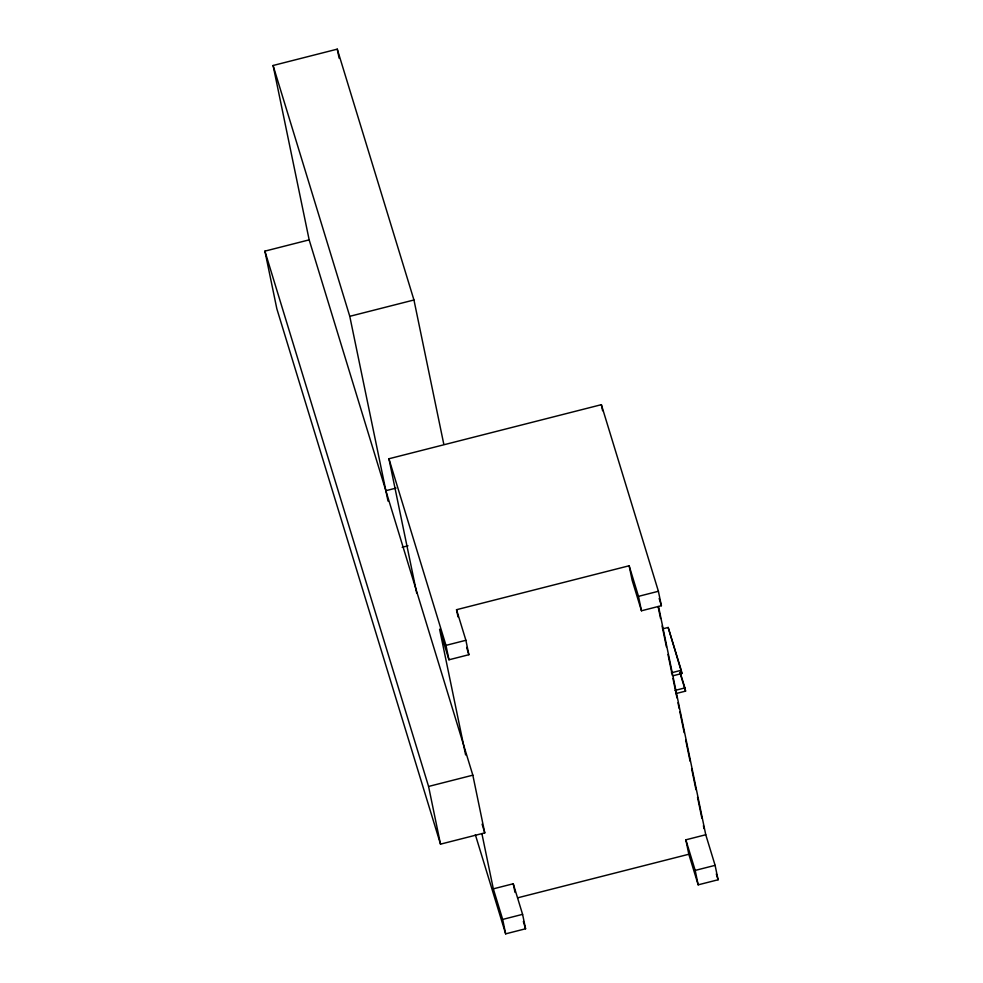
<?xml version="1.0" encoding="UTF-8"?>
<svg xmlns="http://www.w3.org/2000/svg" width="983" height="983" viewBox="0 0 983 983"><rect width="100%" height="100%" fill="white"/><g stroke="black" fill="none" stroke-linecap="round" stroke-linejoin="round"><path stroke-width="1.47" d="M309.166 239.864L264.906 251.132L276.85 308.822L440.507 844.151L484.766 832.884L472.835 775.182L309.166 239.864L273.09 65.492L337.267 49.15L413.954 299.987L443.812 444.291M273.09 65.492L349.776 316.317L413.954 299.987M416.694 593.019L388.924 458.766L601.363 404.677L658.401 591.274L661.387 605.7L641.469 610.775L632.118 580.179L629.145 565.766L456.53 609.706L458.029 616.919M385.852 490.701L396.063 488.096M402.17 547.285L408.006 545.798M388.924 458.766L445.975 645.364L465.893 640.289L468.866 654.715L448.961 659.79L439.598 629.194L465.623 754.944M629.145 565.766L638.495 596.349L658.401 591.274M662.53 628.899L668.17 627.461L681.256 670.283L681.919 673.49L673.478 675.64M671.401 672.802L681.256 670.283M675.051 690.422L684.905 687.916L685.569 691.123L675.714 693.629M264.906 251.132L428.576 786.449L472.835 775.182M481.891 833.621L493.319 888.841L513.237 883.766L522.587 914.35L525.573 928.775L505.655 933.85L475.354 834.714M685.839 839.826L705.757 834.751L715.108 865.347L718.094 879.773L698.176 884.835L688.825 854.252L685.839 839.826L695.19 870.41L698.176 884.835M517.709 897.811L688.825 854.252M493.319 888.841L502.669 919.424L522.587 914.35M695.19 870.41L715.108 865.347M659.163 598.426L661.387 605.7M681.919 673.49L668.17 627.461M680.101 672.212L684.905 687.916M679.892 672.569L685.569 691.123M716.312 873.936L718.094 879.773M456.53 609.706L465.893 640.289M466.642 647.428L468.866 654.715M523.349 921.501L525.573 928.775M482.1 824.135L484.766 832.884M658.561 606.634L705.757 834.751M658.082 606.499L660.564 618.491M662.112 625.987L666.449 646.974M667.998 654.469L672.347 675.456M672.962 678.454L676.992 697.942M677.987 702.747L679.228 708.743M679.855 711.741L684.193 732.728M685.741 740.224L690.091 761.211M691.639 768.706L695.976 789.693M697.525 797.188L701.874 818.175M703.423 825.671L704.037 828.669M601.363 404.677L602.604 410.697M638.495 596.349L641.469 610.775M513.237 883.766L515.031 892.417M337.267 49.15L339.123 58.157M445.975 645.364L448.961 659.79M502.669 919.424L505.655 933.85M349.776 316.317L388.002 501.06M428.576 786.449L440.507 844.151"/></g></svg>
